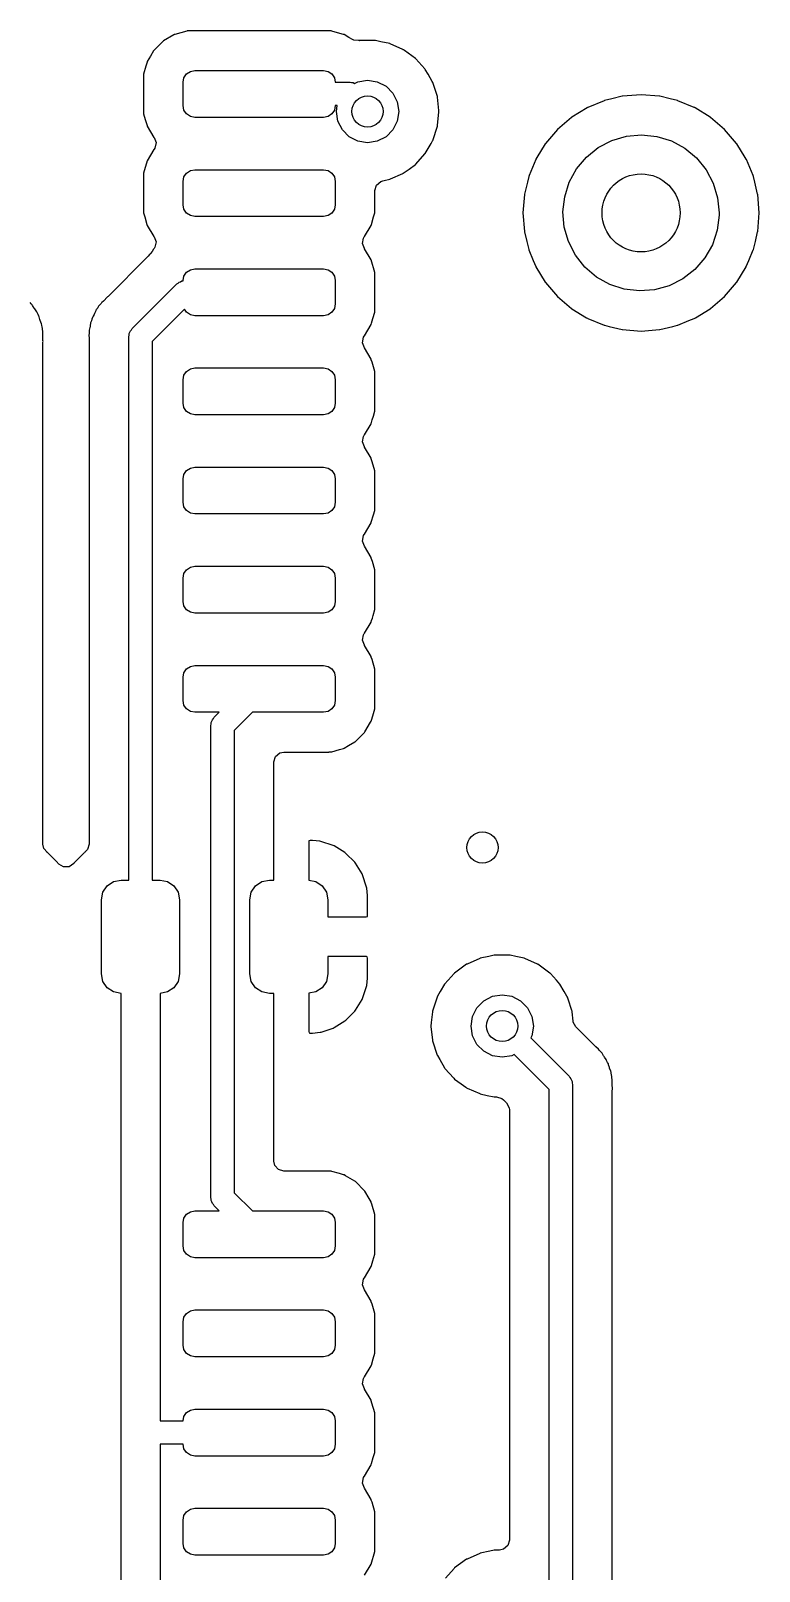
# Model space of a CAD drawing. Extents: x 51 to 243, y -135 to -54.
# Drawn here: x 167.44 to 176.77, y -94.61 to -74.88 of the extents above; entities that cross this region are included whole.
import ezdxf

# ---------------------------------------------------------------- set-up
doc = ezdxf.new("R2010")
doc.units = 0
doc.layers.add('BLACK', color=7, linetype='CONTINUOUS')

msp = doc.modelspace()

# ---------------------------------------------------------------- linework, layer by layer
at = {"layer": 'BLACK', "linetype": 'CONTINUOUS'}
for p, q in [((169.274, -74.9369), (169.144, -75.0135)), ((169.28, -74.9329), (169.274, -74.9369)), ((169.274, -74.9369), (169.274, -74.9369)), ((169.288, -74.9306), (169.28, -74.9329)), ((169.365, -74.9083), (169.288, -74.9306)), ((169.288, -74.9306), (169.288, -74.9306)), ((169.44, -74.8864), (169.365, -74.9083)), ((169.447, -74.8859), (169.44, -74.8864)), ((169.475, -74.8837), (169.447, -74.8859)), ((169.447, -74.8859), (169.447, -74.8859)), ((169.477, -74.8835), (169.475, -74.8837)), ((169.475, -74.8837), (169.475, -74.8837)), ((171.261, -74.8835), (169.477, -74.8835)), ((171.263, -74.8837), (171.261, -74.8835)), ((171.291, -74.8859), (171.263, -74.8837)), ((171.263, -74.8837), (171.263, -74.8837)), ((171.298, -74.8864), (171.291, -74.8859)), ((171.291, -74.8859), (171.291, -74.8859)), ((171.373, -74.9083), (171.298, -74.8864)), ((171.45, -74.9306), (171.373, -74.9083)), ((171.458, -74.9329), (171.45, -74.9306)), ((171.45, -74.9306), (171.45, -74.9306)), ((171.516, -74.9673), (171.458, -74.9329)), ((171.563, -74.9951), (171.516, -74.9673)), ((169.016, -75.142), (168.976, -75.2096)), ((169.02, -75.1352), (169.016, -75.142)), ((169.016, -75.142), (169.016, -75.142)), ((169.137, -75.0175), (169.02, -75.1352)), ((169.144, -75.0135), (169.137, -75.0175)), ((169.144, -75.0135), (169.144, -75.0135)), ((171.582, -75.0045), (171.563, -74.9951)), ((171.649, -75.0095), (171.582, -75.0045)), ((171.649, -75.0101), (171.649, -75.0095)), ((171.652, -75.0098), (171.649, -75.0101)), ((171.653, -75.0099), (171.652, -75.0098)), ((171.655, -75.0095), (171.653, -75.0099)), ((171.662, -75.008), (171.655, -75.0094)), ((171.655, -75.0094), (171.655, -75.0094)), ((171.655, -75.0094), (171.655, -75.0095)), ((171.853, -75.008), (171.662, -75.008)), ((171.859, -75.0094), (171.853, -75.008)), ((171.927, -75.0237), (171.859, -75.0094)), ((171.859, -75.0094), (171.859, -75.0094)), ((172.04, -75.0477), (171.927, -75.0237)), ((172.046, -75.0504), (172.04, -75.0477)), ((172.208, -75.1227), (172.046, -75.0504)), ((172.046, -75.0504), (172.046, -75.0504)), ((172.214, -75.1254), (172.208, -75.1227)), ((172.208, -75.1227), (172.208, -75.1227)), ((172.219, -75.1293), (172.214, -75.1254)), ((172.228, -75.1356), (172.219, -75.1293)), ((172.219, -75.1293), (172.219, -75.1293)), ((172.369, -75.2377), (172.228, -75.1356)), ((168.918, -75.3349), (168.888, -75.4382)), ((168.933, -75.286), (168.918, -75.3349)), ((168.935, -75.2784), (168.933, -75.286)), ((168.933, -75.286), (168.933, -75.286)), ((168.976, -75.2096), (168.935, -75.2784)), ((172.373, -75.2426), (172.369, -75.2377)), ((172.49, -75.3722), (172.373, -75.2426)), ((172.373, -75.2426), (172.373, -75.2426)), ((168.886, -75.473), (168.885, -75.4755)), ((168.885, -75.4755), (168.885, -75.9085)), ((168.888, -75.4446), (168.886, -75.473)), ((168.888, -75.4382), (168.888, -75.4446)), ((168.888, -75.4446), (168.888, -75.4446)), ((169.394, -75.542), (169.405, -75.4846)), ((169.394, -75.842), (169.394, -75.542)), ((169.405, -75.4846), (169.438, -75.4359)), ((169.438, -75.4359), (169.487, -75.4034)), ((169.487, -75.4034), (169.544, -75.392)), ((169.544, -75.392), (171.194, -75.392)), ((171.194, -75.392), (171.251, -75.4034)), ((171.251, -75.4034), (171.3, -75.4359)), ((171.3, -75.4359), (171.333, -75.4846)), ((171.333, -75.4846), (171.344, -75.542)), ((171.344, -75.542), (171.533, -75.542)), ((171.533, -75.542), (171.552, -75.5471)), ((171.552, -75.5471), (171.572, -75.5471)), ((171.572, -75.5471), (171.589, -75.557)), ((171.589, -75.557), (171.591, -75.5577)), ((171.591, -75.5577), (171.634, -75.5361)), ((171.634, -75.5361), (171.757, -75.5165)), ((171.757, -75.5165), (171.881, -75.5361)), ((171.881, -75.5361), (171.993, -75.5929)), ((172.496, -75.3796), (172.49, -75.3722)), ((172.531, -75.4387), (172.496, -75.3796)), ((172.586, -75.5348), (172.531, -75.4387)), ((172.592, -75.545), (172.586, -75.5348)), ((172.651, -75.7266), (172.592, -75.545)), ((171.993, -75.5929), (172.081, -75.6814)), ((172.081, -75.6814), (172.138, -75.7929)), ((172.652, -75.7332), (172.651, -75.7266)), ((172.67, -75.906), (172.652, -75.7332)), ((172.652, -75.7332), (172.652, -75.7332)), ((174.887, -75.7543), (174.792, -75.7769)), ((175.018, -75.7226), (174.887, -75.7543)), ((175.023, -75.7215), (175.018, -75.7226)), ((175.018, -75.7226), (175.018, -75.7226)), ((175.26, -75.7028), (175.023, -75.7215)), ((175.497, -75.7215), (175.26, -75.7028)), ((175.502, -75.7226), (175.497, -75.7215)), ((175.633, -75.7543), (175.502, -75.7226)), ((175.502, -75.7226), (175.502, -75.7226)), ((175.728, -75.7769), (175.633, -75.7543)), ((168.885, -75.9085), (168.886, -75.9109)), ((168.886, -75.9109), (168.886, -75.911)), ((168.886, -75.911), (168.887, -75.9279)), ((168.887, -75.9279), (168.888, -75.9458)), ((168.888, -75.9458), (168.91, -76.0187)), ((169.405, -75.8994), (169.394, -75.842)), ((169.438, -75.9481), (169.405, -75.8994)), ((169.487, -75.9806), (169.438, -75.9481)), ((171.3, -75.9481), (171.251, -75.9806)), ((171.333, -75.8994), (171.3, -75.9481)), ((171.344, -75.842), (171.333, -75.8994)), ((171.369, -75.842), (171.344, -75.842)), ((171.357, -75.9165), (171.369, -75.842)), ((171.377, -76.0401), (171.357, -75.9165)), ((172.138, -75.7929), (172.157, -75.9165)), ((172.157, -75.9165), (172.138, -76.0401)), ((172.652, -76.098), (172.67, -75.9231)), ((172.671, -75.9165), (172.67, -75.906)), ((172.67, -75.9231), (172.671, -75.9165)), ((174.569, -75.8703), (174.375, -75.9892)), ((174.573, -75.8678), (174.569, -75.8703)), ((174.578, -75.8659), (174.573, -75.8678)), ((174.788, -75.7788), (174.578, -75.8659)), ((174.578, -75.8659), (174.578, -75.8659)), ((174.792, -75.7769), (174.788, -75.7788)), ((174.788, -75.7788), (174.788, -75.7788)), ((175.732, -75.7788), (175.728, -75.7769)), ((175.942, -75.8659), (175.732, -75.7788)), ((175.732, -75.7788), (175.732, -75.7788)), ((175.947, -75.8678), (175.942, -75.8659)), ((175.942, -75.8659), (175.942, -75.8659)), ((175.951, -75.8703), (175.947, -75.8678)), ((176.145, -75.9892), (175.951, -75.8703)), ((168.91, -76.0187), (168.932, -76.0966)), ((168.932, -76.0966), (168.935, -76.1056)), ((168.935, -76.1056), (169.02, -76.2488)), ((169.544, -75.992), (169.487, -75.9806)), ((171.194, -75.992), (169.544, -75.992)), ((171.251, -75.9806), (171.194, -75.992)), ((171.434, -76.1516), (171.377, -76.0401)), ((171.522, -76.2401), (171.434, -76.1516)), ((172.081, -76.1516), (171.993, -76.2401)), ((172.138, -76.0401), (172.081, -76.1516)), ((172.592, -76.2881), (172.651, -76.1064)), ((172.651, -76.1064), (172.652, -76.098)), ((174.19, -76.146), (174.036, -76.3266)), ((174.371, -75.9918), (174.19, -76.146)), ((174.375, -75.9892), (174.371, -75.9918)), ((174.375, -75.9892), (174.375, -75.9892)), ((176.149, -75.9918), (176.145, -75.9892)), ((176.145, -75.9892), (176.145, -75.9892)), ((176.33, -76.146), (176.149, -75.9918)), ((176.484, -76.3266), (176.33, -76.146)), ((169.02, -76.2488), (169.022, -76.2515)), ((169.022, -76.2515), (169.048, -76.3159)), ((169.048, -76.3159), (169.034, -76.3855)), ((171.634, -76.2969), (171.522, -76.2401)), ((171.757, -76.3165), (171.634, -76.2969)), ((171.881, -76.2969), (171.757, -76.3165)), ((171.993, -76.2401), (171.881, -76.2969)), ((172.496, -76.4535), (172.57, -76.3266)), ((172.57, -76.3266), (172.589, -76.2938)), ((172.589, -76.2938), (172.592, -76.2881)), ((172.589, -76.2938), (172.589, -76.2938)), ((174.033, -76.3308), (173.925, -76.5068)), ((174.036, -76.3266), (174.033, -76.3308)), ((174.033, -76.3308), (174.033, -76.3308)), ((174.712, -76.3792), (174.885, -76.2888)), ((174.885, -76.2888), (175.073, -76.2337)), ((175.073, -76.2337), (175.267, -76.216)), ((175.267, -76.216), (175.461, -76.2364)), ((175.461, -76.2364), (175.648, -76.2941)), ((175.648, -76.2941), (175.819, -76.387)), ((176.487, -76.3308), (176.484, -76.3266)), ((176.595, -76.5068), (176.487, -76.3308)), ((176.487, -76.3308), (176.487, -76.3308)), ((169.02, -76.4052), (168.935, -76.5484)), ((169.023, -76.4013), (169.02, -76.4052)), ((169.034, -76.3855), (169.023, -76.4013)), ((172.373, -76.5905), (172.492, -76.4584)), ((172.492, -76.4584), (172.496, -76.4535)), ((172.492, -76.4584), (172.492, -76.4584)), ((173.91, -76.5336), (173.826, -76.7361)), ((173.912, -76.529), (173.91, -76.5336)), ((173.91, -76.5336), (173.91, -76.5336)), ((173.925, -76.5068), (173.912, -76.529)), ((174.435, -76.651), (174.56, -76.5015)), ((174.56, -76.5015), (174.712, -76.3792)), ((175.819, -76.387), (175.97, -76.5114)), ((175.97, -76.5114), (176.093, -76.6626)), ((176.608, -76.529), (176.595, -76.5068)), ((176.61, -76.5336), (176.608, -76.529)), ((176.694, -76.7361), (176.61, -76.5336)), ((176.61, -76.5336), (176.61, -76.5336)), ((168.886, -76.743), (168.885, -76.7455)), ((168.888, -76.7146), (168.886, -76.743)), ((168.935, -76.5484), (168.888, -76.7082)), ((168.888, -76.7082), (168.888, -76.7146)), ((168.888, -76.7146), (168.888, -76.7146)), ((169.405, -76.7546), (169.438, -76.7059)), ((169.438, -76.7059), (169.487, -76.6734)), ((169.487, -76.6734), (169.544, -76.662)), ((169.544, -76.662), (171.194, -76.662)), ((171.194, -76.662), (171.251, -76.6734)), ((171.251, -76.6734), (171.3, -76.7059)), ((171.3, -76.7059), (171.333, -76.7546)), ((172.052, -76.7799), (172.208, -76.7103)), ((172.208, -76.7103), (172.214, -76.7076)), ((172.208, -76.7103), (172.208, -76.7103)), ((172.214, -76.7076), (172.239, -76.6895)), ((172.239, -76.6895), (172.288, -76.6537)), ((172.288, -76.6537), (172.369, -76.5954)), ((172.369, -76.5954), (172.373, -76.5905)), ((173.826, -76.7361), (173.821, -76.7484)), ((174.341, -76.8221), (174.435, -76.651)), ((176.093, -76.6626), (176.185, -76.8349)), ((176.699, -76.7484), (176.694, -76.7361)), ((168.885, -76.7455), (168.885, -77.1785)), ((169.394, -76.812), (169.405, -76.7546)), ((169.394, -77.112), (169.394, -76.812)), ((171.333, -76.7546), (171.344, -76.812)), ((171.344, -76.812), (171.344, -77.112)), ((171.852, -76.9271), (171.873, -76.859)), ((171.852, -77.1785), (171.852, -76.9271)), ((171.873, -76.859), (171.926, -76.8125)), ((171.926, -76.8125), (171.952, -76.8039)), ((171.952, -76.8039), (171.97, -76.8001)), ((171.97, -76.8001), (172.04, -76.7853)), ((172.04, -76.7853), (172.052, -76.7799)), ((173.804, -76.8208), (173.767, -76.9738)), ((173.821, -76.7484), (173.804, -76.8208)), ((174.282, -77.0081), (174.341, -76.8221)), ((176.185, -76.8349), (176.241, -77.0218)), ((176.716, -76.8208), (176.699, -76.7484)), ((176.753, -76.9738), (176.716, -76.8208)), ((169.405, -77.1694), (169.394, -77.112)), ((171.344, -77.112), (171.333, -77.1694)), ((173.765, -76.9793), (173.747, -77.216)), ((173.767, -76.9738), (173.765, -76.9793)), ((174.26, -77.202), (174.282, -77.0081)), ((176.241, -77.0218), (176.26, -77.216)), ((176.755, -76.9793), (176.753, -76.9738)), ((176.773, -77.216), (176.755, -76.9793)), ((168.885, -77.1785), (168.886, -77.1809)), ((168.886, -77.1809), (168.886, -77.181)), ((168.886, -77.181), (168.887, -77.2024)), ((168.887, -77.2024), (168.888, -77.2158)), ((168.888, -77.2158), (168.903, -77.2644)), ((168.903, -77.2644), (168.931, -77.3628)), ((169.438, -77.2181), (169.405, -77.1694)), ((169.487, -77.2506), (169.438, -77.2181)), ((169.544, -77.262), (169.487, -77.2506)), ((171.194, -77.262), (169.544, -77.262)), ((171.251, -77.2506), (171.194, -77.262)), ((171.3, -77.2181), (171.251, -77.2506)), ((171.333, -77.1694), (171.3, -77.2181)), ((171.807, -77.3628), (171.835, -77.2644)), ((171.835, -77.2644), (171.85, -77.216)), ((171.85, -77.2158), (171.851, -77.2024)), ((171.85, -77.216), (171.85, -77.2158)), ((171.851, -77.2024), (171.852, -77.181)), ((171.852, -77.1809), (171.852, -77.1785)), ((171.852, -77.181), (171.852, -77.1809)), ((173.747, -77.216), (173.765, -77.4527)), ((174.276, -77.3965), (174.26, -77.202)), ((176.26, -77.2439), (176.235, -77.4375)), ((176.26, -77.216), (176.26, -77.2439)), ((176.755, -77.4527), (176.773, -77.216)), ((168.931, -77.3628), (168.935, -77.3756)), ((168.935, -77.3756), (169.02, -77.5188)), ((169.02, -77.5188), (169.022, -77.5215)), ((169.022, -77.5215), (169.048, -77.5859)), ((171.704, -77.5385), (171.715, -77.5227)), ((171.715, -77.5227), (171.718, -77.5188)), ((171.718, -77.5188), (171.803, -77.3756)), ((171.803, -77.3756), (171.807, -77.3628)), ((173.765, -77.4527), (173.767, -77.4575)), ((173.767, -77.4575), (173.767, -77.4575)), ((173.767, -77.4575), (173.796, -77.5812)), ((174.33, -77.5841), (174.276, -77.3965)), ((176.235, -77.4375), (176.174, -77.6227)), ((176.724, -77.5812), (176.753, -77.4575)), ((176.753, -77.4575), (176.755, -77.4527)), ((176.753, -77.4575), (176.753, -77.4575)), ((168.999, -77.7095), (168.975, -77.7367)), ((169.016, -77.682), (168.999, -77.7095)), ((169.02, -77.6752), (169.016, -77.682)), ((169.016, -77.682), (169.016, -77.682)), ((169.023, -77.6713), (169.02, -77.6752)), ((169.034, -77.6555), (169.023, -77.6713)), ((169.048, -77.5859), (169.034, -77.6555)), ((171.69, -77.6081), (171.704, -77.5385)), ((171.716, -77.6725), (171.69, -77.6081)), ((171.718, -77.6752), (171.716, -77.6725)), ((171.803, -77.8184), (171.718, -77.6752)), ((173.796, -77.5812), (173.821, -77.6836)), ((173.821, -77.6836), (173.823, -77.6882)), ((173.823, -77.6882), (173.823, -77.6882)), ((173.823, -77.6882), (173.879, -77.8244)), ((174.419, -77.7577), (174.33, -77.5841)), ((176.174, -77.6227), (176.077, -77.7924)), ((176.641, -77.8244), (176.697, -77.6882)), ((176.697, -77.6882), (176.699, -77.6836)), ((176.697, -77.6882), (176.697, -77.6882)), ((176.699, -77.6836), (176.724, -77.5812)), ((168.926, -77.7925), (168.441, -78.2773)), ((168.934, -77.7838), (168.926, -77.7925)), ((168.947, -77.768), (168.934, -77.7838)), ((168.964, -77.7482), (168.947, -77.768)), ((168.97, -77.7435), (168.964, -77.7482)), ((168.976, -77.7381), (168.97, -77.7435)), ((168.975, -77.7367), (168.976, -77.7381)), ((171.85, -77.9782), (171.803, -77.8184)), ((173.879, -77.8244), (173.912, -77.903)), ((173.912, -77.903), (173.914, -77.9072)), ((173.914, -77.9072), (174.033, -78.1012)), ((174.541, -77.9107), (174.419, -77.7577)), ((174.689, -78.0371), (174.541, -77.9107)), ((176.077, -77.7924), (175.95, -77.9402)), ((176.487, -78.1012), (176.606, -77.9072)), ((176.606, -77.9072), (176.608, -77.903)), ((176.608, -77.903), (176.641, -77.8244)), ((168.743, -78.6949), (169.312, -78.1259)), ((169.312, -78.1259), (169.329, -78.1161)), ((169.329, -78.1161), (169.343, -78.1021)), ((169.343, -78.1021), (169.362, -78.097)), ((169.362, -78.097), (169.379, -78.0871)), ((169.379, -78.0871), (169.394, -78.0871)), ((169.394, -78.082), (169.405, -78.0246)), ((169.394, -78.0871), (169.394, -78.082)), ((169.405, -78.0246), (169.438, -77.9759)), ((169.438, -77.9759), (169.487, -77.9434)), ((169.487, -77.9434), (169.544, -77.932)), ((169.544, -77.932), (171.194, -77.932)), ((171.194, -77.932), (171.251, -77.9434)), ((171.251, -77.9434), (171.3, -77.9759)), ((171.3, -77.9759), (171.333, -78.0246)), ((171.333, -78.0246), (171.344, -78.082)), ((171.344, -78.082), (171.344, -78.382)), ((171.85, -77.9846), (171.85, -77.9782)), ((171.852, -78.0106), (171.85, -77.9846)), ((171.85, -77.9846), (171.85, -77.9846)), ((171.852, -78.0155), (171.852, -78.0106)), ((171.852, -78.4485), (171.852, -78.0155)), ((174.033, -78.1012), (174.033, -78.1012)), ((174.033, -78.1012), (174.036, -78.1054)), ((174.036, -78.1054), (174.19, -78.286)), ((174.86, -78.1324), (174.689, -78.0371)), ((175.796, -78.0603), (175.622, -78.1483)), ((175.95, -77.9402), (175.796, -78.0603)), ((176.33, -78.286), (176.484, -78.1054)), ((176.484, -78.1054), (176.487, -78.1012)), ((176.487, -78.1012), (176.487, -78.1012)), ((168.42, -78.2954), (168.377, -78.3413)), ((168.426, -78.2896), (168.42, -78.2954)), ((168.42, -78.2954), (168.42, -78.2954)), ((168.433, -78.2853), (168.426, -78.2896)), ((168.441, -78.2773), (168.433, -78.2853)), ((168.433, -78.2853), (168.433, -78.2853)), ((174.19, -78.286), (174.371, -78.4402)), ((175.045, -78.1927), (174.86, -78.1324)), ((175.239, -78.2158), (175.045, -78.1927)), ((175.434, -78.2008), (175.239, -78.2158)), ((175.622, -78.1483), (175.434, -78.2008)), ((176.149, -78.4402), (176.33, -78.286)), ((167.448, -78.379), (167.435, -78.364)), ((167.463, -78.3942), (167.448, -78.379)), ((167.467, -78.401), (167.463, -78.3942)), ((167.487, -78.434), (167.467, -78.401)), ((167.467, -78.401), (167.467, -78.401)), ((167.493, -78.4439), (167.487, -78.434)), ((167.521, -78.4812), (167.493, -78.4439)), ((167.529, -78.5012), (167.521, -78.4812)), ((167.537, -78.5189), (167.529, -78.5012)), ((167.548, -78.5374), (167.537, -78.5189)), ((168.254, -78.5162), (168.242, -78.5378)), ((168.259, -78.5055), (168.254, -78.5162)), ((168.275, -78.4704), (168.259, -78.5055)), ((168.278, -78.4631), (168.275, -78.4704)), ((168.275, -78.4704), (168.275, -78.4704)), ((168.286, -78.4527), (168.278, -78.4631)), ((168.291, -78.4462), (168.286, -78.4527)), ((168.302, -78.4297), (168.291, -78.4462)), ((168.308, -78.4178), (168.302, -78.4297)), ((168.312, -78.4109), (168.308, -78.4178)), ((168.308, -78.4178), (168.308, -78.4178)), ((168.344, -78.3772), (168.312, -78.4109)), ((168.351, -78.3682), (168.344, -78.3772)), ((168.354, -78.3647), (168.351, -78.3682)), ((168.375, -78.3441), (168.354, -78.3647)), ((168.377, -78.3413), (168.375, -78.3441)), ((169.412, -78.4498), (168.999, -78.8631)), ((169.438, -78.4881), (169.412, -78.4498)), ((169.487, -78.5206), (169.438, -78.4881)), ((169.544, -78.532), (169.487, -78.5206)), ((171.251, -78.5206), (171.194, -78.532)), ((171.3, -78.4881), (171.251, -78.5206)), ((171.333, -78.4394), (171.3, -78.4881)), ((171.344, -78.382), (171.333, -78.4394)), ((171.826, -78.567), (171.85, -78.4858)), ((171.85, -78.4764), (171.852, -78.451)), ((171.85, -78.4858), (171.85, -78.4764)), ((171.852, -78.4509), (171.852, -78.4485)), ((171.852, -78.451), (171.852, -78.4509)), ((174.371, -78.4402), (174.375, -78.4428)), ((174.375, -78.4428), (174.375, -78.4428)), ((174.375, -78.4428), (174.563, -78.5582)), ((175.957, -78.5582), (176.145, -78.4428)), ((176.145, -78.4428), (176.149, -78.4402)), ((176.145, -78.4428), (176.145, -78.4428)), ((167.55, -78.545), (167.548, -78.5374)), ((167.561, -78.5817), (167.55, -78.545)), ((167.55, -78.545), (167.55, -78.545)), ((167.565, -78.593), (167.561, -78.5817)), ((167.574, -78.6159), (167.565, -78.593)), ((167.582, -78.6359), (167.574, -78.6159)), ((167.584, -78.653), (167.582, -78.6359)), ((167.585, -78.6572), (167.584, -78.653)), ((167.589, -78.6766), (167.585, -78.6572)), ((167.595, -78.6972), (167.589, -78.6766)), ((167.595, -78.7051), (167.595, -78.6972)), ((167.595, -78.7094), (167.595, -78.7051)), ((167.595, -78.7051), (167.595, -78.7051)), ((167.596, -78.7293), (167.595, -78.7094)), ((168.2, -78.6822), (168.19, -78.7178)), ((168.19, -78.7178), (168.19, -78.7393)), ((168.202, -78.6731), (168.2, -78.6822)), ((168.204, -78.6614), (168.202, -78.6731)), ((168.21, -78.6237), (168.204, -78.6614)), ((168.212, -78.6158), (168.21, -78.6237)), ((168.22, -78.5961), (168.212, -78.6158)), ((168.227, -78.5774), (168.22, -78.5961)), ((168.232, -78.5567), (168.227, -78.5774)), ((168.242, -78.5378), (168.232, -78.5567)), ((168.719, -78.726), (168.733, -78.712)), ((168.733, -78.712), (168.743, -78.6949)), ((171.194, -78.532), (169.544, -78.532)), ((171.718, -78.7888), (171.803, -78.6456)), ((171.803, -78.6456), (171.808, -78.6286)), ((171.808, -78.6286), (171.826, -78.567)), ((174.563, -78.5582), (174.573, -78.5642)), ((174.573, -78.5642), (174.578, -78.5661)), ((174.578, -78.5661), (174.578, -78.5661)), ((174.578, -78.5661), (174.788, -78.6532)), ((174.788, -78.6532), (174.792, -78.6551)), ((174.792, -78.6551), (174.853, -78.6695)), ((174.853, -78.6695), (175.018, -78.7094)), ((175.018, -78.7094), (175.018, -78.7094)), ((175.018, -78.7094), (175.023, -78.7105)), ((175.023, -78.7105), (175.26, -78.7292)), ((175.26, -78.7292), (175.497, -78.7105)), ((175.497, -78.7105), (175.502, -78.7094)), ((175.502, -78.7094), (175.667, -78.6695)), ((175.502, -78.7094), (175.502, -78.7094)), ((175.667, -78.6695), (175.728, -78.6551)), ((175.728, -78.6551), (175.732, -78.6532)), ((175.732, -78.6532), (175.873, -78.5949)), ((175.873, -78.5949), (175.942, -78.5661)), ((175.942, -78.5661), (175.947, -78.5642)), ((175.942, -78.5661), (175.942, -78.5661)), ((175.947, -78.5642), (175.957, -78.5582)), ((167.596, -78.7433), (167.596, -78.7293)), ((167.597, -78.7552), (167.596, -78.7433)), ((167.597, -78.7596), (167.597, -78.7552)), ((167.597, -78.7886), (167.597, -78.7596)), ((167.598, -78.7926), (167.597, -78.7886)), ((167.597, -78.8831), (167.598, -78.8712)), ((167.597, -85.3024), (167.597, -78.8831)), ((167.599, -78.8486), (167.598, -78.7926)), ((167.598, -78.8712), (167.6, -78.8635)), ((167.6, -78.8635), (167.599, -78.8486)), ((168.189, -78.759), (168.186, -78.7802)), ((168.186, -78.7802), (168.19, -78.8215)), ((168.19, -78.7393), (168.189, -78.759)), ((168.19, -78.8215), (168.19, -78.8261)), ((168.19, -78.8261), (168.19, -78.838)), ((168.19, -78.838), (168.19, -85.3026)), ((168.699, -78.801), (168.704, -78.7819)), ((168.699, -85.762), (168.699, -78.801)), ((168.704, -78.7622), (168.714, -78.7451)), ((168.704, -78.7819), (168.704, -78.7622)), ((168.714, -78.7451), (168.719, -78.726)), ((168.999, -78.8631), (168.999, -85.762)), ((171.69, -78.8781), (171.704, -78.8085)), ((171.716, -78.9425), (171.69, -78.8781)), ((171.704, -78.8085), (171.715, -78.7927)), ((171.715, -78.7927), (171.718, -78.7888)), ((171.718, -78.9452), (171.716, -78.9425)), ((171.803, -79.0884), (171.718, -78.9452)), ((171.805, -79.096), (171.803, -79.0884)), ((171.814, -79.1269), (171.805, -79.096)), ((171.805, -79.096), (171.805, -79.096)), ((169.394, -79.352), (169.405, -79.2946)), ((169.405, -79.2946), (169.438, -79.2459)), ((169.438, -79.2459), (169.487, -79.2134)), ((169.487, -79.2134), (169.544, -79.202)), ((169.544, -79.202), (171.194, -79.202)), ((171.194, -79.202), (171.251, -79.2134)), ((171.251, -79.2134), (171.3, -79.2459)), ((171.3, -79.2459), (171.333, -79.2946)), ((171.333, -79.2946), (171.344, -79.352)), ((171.85, -79.2482), (171.814, -79.1269)), ((171.85, -79.2546), (171.85, -79.2482)), ((171.852, -79.2819), (171.85, -79.2546)), ((171.85, -79.2546), (171.85, -79.2546)), ((171.852, -79.2855), (171.852, -79.2819)), ((171.852, -79.7185), (171.852, -79.2855)), ((169.394, -79.652), (169.394, -79.352)), ((171.344, -79.352), (171.344, -79.652)), ((169.405, -79.7094), (169.394, -79.652)), ((171.344, -79.652), (171.333, -79.7094)), ((169.438, -79.7581), (169.405, -79.7094)), ((169.487, -79.7906), (169.438, -79.7581)), ((169.544, -79.802), (169.487, -79.7906)), ((171.194, -79.802), (169.544, -79.802)), ((171.251, -79.7906), (171.194, -79.802)), ((171.3, -79.7581), (171.251, -79.7906)), ((171.333, -79.7094), (171.3, -79.7581)), ((171.803, -79.9156), (171.817, -79.8681)), ((171.817, -79.8681), (171.831, -79.8181)), ((171.831, -79.8181), (171.85, -79.7558)), ((171.85, -79.7487), (171.852, -79.721)), ((171.85, -79.7558), (171.85, -79.7487)), ((171.852, -79.721), (171.852, -79.7185)), ((171.852, -79.721), (171.852, -79.721)), ((171.69, -80.1481), (171.704, -80.0785)), ((171.704, -80.0785), (171.715, -80.0627)), ((171.715, -80.0627), (171.718, -80.0588)), ((171.718, -80.0588), (171.803, -79.9156)), ((171.716, -80.2125), (171.69, -80.1481)), ((171.718, -80.2152), (171.716, -80.2125)), ((171.803, -80.3584), (171.718, -80.2152)), ((169.438, -80.5159), (169.487, -80.4834)), ((169.487, -80.4834), (169.544, -80.472)), ((169.544, -80.472), (171.194, -80.472)), ((171.194, -80.472), (171.251, -80.4834)), ((171.251, -80.4834), (171.3, -80.5159)), ((171.805, -80.366), (171.803, -80.3584)), ((171.816, -80.4035), (171.805, -80.366)), ((171.805, -80.366), (171.805, -80.366)), ((171.85, -80.5182), (171.816, -80.4035)), ((169.394, -80.622), (169.405, -80.5646)), ((169.394, -80.922), (169.394, -80.622)), ((169.405, -80.5646), (169.438, -80.5159)), ((171.3, -80.5159), (171.333, -80.5646)), ((171.333, -80.5646), (171.344, -80.622)), ((171.344, -80.622), (171.344, -80.922)), ((171.85, -80.5246), (171.85, -80.5182)), ((171.852, -80.5519), (171.85, -80.5246)), ((171.85, -80.5246), (171.85, -80.5246)), ((171.852, -80.5555), (171.852, -80.5519)), ((171.852, -80.9885), (171.852, -80.5555)), ((169.405, -80.9794), (169.394, -80.922)), ((169.438, -81.0281), (169.405, -80.9794)), ((169.487, -81.0606), (169.438, -81.0281)), ((169.544, -81.072), (169.487, -81.0606)), ((171.194, -81.072), (169.544, -81.072)), ((171.251, -81.0606), (171.194, -81.072)), ((171.3, -81.0281), (171.251, -81.0606)), ((171.333, -80.9794), (171.3, -81.0281)), ((171.344, -80.922), (171.333, -80.9794)), ((171.805, -81.1778), (171.833, -81.0838)), ((171.833, -81.0838), (171.85, -81.0258)), ((171.85, -81.0258), (171.852, -80.9991)), ((171.852, -80.9909), (171.852, -80.9885)), ((171.852, -80.991), (171.852, -80.9909)), ((171.852, -80.9991), (171.852, -80.991)), ((171.718, -81.3288), (171.803, -81.1856)), ((171.803, -81.1856), (171.805, -81.1778)), ((171.69, -81.4181), (171.704, -81.3485)), ((171.716, -81.4825), (171.69, -81.4181)), ((171.704, -81.3485), (171.715, -81.3327)), ((171.715, -81.3327), (171.718, -81.3288)), ((171.718, -81.4852), (171.716, -81.4825)), ((171.803, -81.6284), (171.718, -81.4852)), ((171.805, -81.636), (171.803, -81.6284)), ((171.819, -81.6821), (171.805, -81.636)), ((171.805, -81.636), (171.805, -81.636)), ((169.394, -81.892), (169.405, -81.8346)), ((169.405, -81.8346), (169.438, -81.7859)), ((169.438, -81.7859), (169.487, -81.7534)), ((169.487, -81.7534), (169.544, -81.742)), ((169.544, -81.742), (171.194, -81.742)), ((171.194, -81.742), (171.251, -81.7534)), ((171.251, -81.7534), (171.3, -81.7859)), ((171.3, -81.7859), (171.333, -81.8346)), ((171.333, -81.8346), (171.344, -81.892)), ((171.85, -81.7882), (171.819, -81.6821)), ((171.85, -81.7946), (171.85, -81.7882)), ((171.852, -81.823), (171.85, -81.7946)), ((171.85, -81.7946), (171.85, -81.7946)), ((171.852, -81.8255), (171.852, -81.823)), ((171.852, -82.2585), (171.852, -81.8255)), ((169.394, -82.192), (169.394, -81.892)), ((171.344, -81.892), (171.344, -82.192)), ((169.405, -82.2494), (169.394, -82.192)), ((169.438, -82.2981), (169.405, -82.2494)), ((171.333, -82.2494), (171.3, -82.2981)), ((171.344, -82.192), (171.333, -82.2494)), ((171.851, -82.2814), (171.852, -82.261)), ((171.852, -82.2609), (171.852, -82.2585)), ((171.852, -82.261), (171.852, -82.2609)), ((169.487, -82.3306), (169.438, -82.2981)), ((169.544, -82.342), (169.487, -82.3306)), ((171.194, -82.342), (169.544, -82.342)), ((171.251, -82.3306), (171.194, -82.342)), ((171.3, -82.2981), (171.251, -82.3306)), ((171.718, -82.5988), (171.803, -82.4556)), ((171.803, -82.4556), (171.808, -82.4381)), ((171.808, -82.4381), (171.818, -82.4049)), ((171.818, -82.4049), (171.828, -82.3702)), ((171.828, -82.3702), (171.85, -82.2958)), ((171.85, -82.2958), (171.851, -82.2814)), ((171.69, -82.6881), (171.704, -82.6185)), ((171.704, -82.6185), (171.715, -82.6027)), ((171.715, -82.6027), (171.718, -82.5988)), ((171.716, -82.7525), (171.69, -82.6881)), ((171.718, -82.7552), (171.716, -82.7525)), ((171.803, -82.8984), (171.718, -82.7552)), ((169.405, -83.1046), (169.438, -83.0559)), ((169.438, -83.0559), (169.487, -83.0234)), ((169.487, -83.0234), (169.544, -83.012)), ((169.544, -83.012), (171.194, -83.012)), ((171.194, -83.012), (171.251, -83.0234)), ((171.251, -83.0234), (171.3, -83.0559)), ((171.3, -83.0559), (171.333, -83.1046)), ((171.805, -82.906), (171.803, -82.8984)), ((171.814, -82.9362), (171.805, -82.906)), ((171.805, -82.906), (171.805, -82.906)), ((171.85, -83.0582), (171.814, -82.9362)), ((171.85, -83.0646), (171.85, -83.0582)), ((169.394, -83.162), (169.405, -83.1046)), ((169.394, -83.462), (169.394, -83.162)), ((171.333, -83.1046), (171.344, -83.162)), ((171.344, -83.162), (171.344, -83.462)), ((171.852, -83.0881), (171.85, -83.0646)), ((171.85, -83.0646), (171.85, -83.0646)), ((171.852, -83.0955), (171.852, -83.0881)), ((171.852, -83.5285), (171.852, -83.0955)), ((169.405, -83.5194), (169.394, -83.462)), ((169.438, -83.5681), (169.405, -83.5194)), ((169.487, -83.6006), (169.438, -83.5681)), ((169.544, -83.612), (169.487, -83.6006)), ((169.857, -83.612), (169.544, -83.612)), ((169.793, -83.6755), (169.857, -83.612)), ((170.281, -83.612), (170.049, -83.8437)), ((171.194, -83.612), (170.281, -83.612)), ((171.251, -83.6006), (171.194, -83.612)), ((171.3, -83.5681), (171.251, -83.6006)), ((171.333, -83.5194), (171.3, -83.5681)), ((171.344, -83.462), (171.333, -83.5194)), ((171.823, -83.6561), (171.85, -83.5658)), ((171.85, -83.5582), (171.852, -83.531)), ((171.85, -83.5658), (171.85, -83.5582)), ((171.852, -83.5309), (171.852, -83.5285)), ((171.852, -83.531), (171.852, -83.5309)), ((169.749, -83.7815), (169.755, -83.7624)), ((169.749, -89.8275), (169.749, -83.7815)), ((169.755, -83.7427), (169.764, -83.7256)), ((169.755, -83.7624), (169.755, -83.7427)), ((169.764, -83.7256), (169.77, -83.7065)), ((169.77, -83.7065), (169.784, -83.6926)), ((169.784, -83.6926), (169.793, -83.6755)), ((170.049, -83.8437), (170.049, -89.7653)), ((171.722, -83.862), (171.795, -83.7401)), ((171.795, -83.7401), (171.803, -83.7256)), ((171.803, -83.7256), (171.807, -83.7118)), ((171.807, -83.7118), (171.823, -83.6561)), ((171.458, -84.0711), (171.512, -84.039)), ((171.512, -84.039), (171.594, -83.9905)), ((171.594, -83.9905), (171.601, -83.9865)), ((171.594, -83.9905), (171.594, -83.9905)), ((171.601, -83.9865), (171.718, -83.8688)), ((171.718, -83.8688), (171.722, -83.862)), ((171.722, -83.862), (171.722, -83.862)), ((170.558, -84.2465), (170.578, -84.1784)), ((170.578, -84.1784), (170.632, -84.1319)), ((170.632, -84.1319), (170.684, -84.1205)), ((170.684, -84.1205), (171.261, -84.1205)), ((171.261, -84.1205), (171.263, -84.1203)), ((171.263, -84.1203), (171.291, -84.1181)), ((171.263, -84.1203), (171.263, -84.1203)), ((171.291, -84.1181), (171.298, -84.1176)), ((171.291, -84.1181), (171.291, -84.1181)), ((171.298, -84.1176), (171.398, -84.0885)), ((171.398, -84.0885), (171.45, -84.0734)), ((171.45, -84.0734), (171.458, -84.0711)), ((171.45, -84.0734), (171.45, -84.0734)), ((170.558, -85.762), (170.558, -84.2465)), ((167.61, -85.3569), (167.597, -85.3024)), ((167.651, -85.403), (167.61, -85.3569)), ((167.65, -85.4043), (167.651, -85.403)), ((167.656, -85.4089), (167.65, -85.4043)), ((167.662, -85.4127), (167.656, -85.4089)), ((167.787, -85.5377), (167.662, -85.4127)), ((168.125, -85.4135), (168, -85.5387)), ((168.131, -85.4097), (168.125, -85.4135)), ((168.137, -85.4051), (168.131, -85.4097)), ((168.17, -85.3707), (168.136, -85.4045)), ((168.136, -85.4045), (168.137, -85.4051)), ((168.19, -85.3026), (168.17, -85.3707)), ((171.005, -85.2599), (171.003, -85.2675)), ((171.003, -85.2675), (171.003, -85.7628)), ((171.006, -85.2585), (171.005, -85.2599)), ((171.021, -85.254), (171.006, -85.2585)), ((171.046, -85.254), (171.021, -85.254)), ((171.053, -85.2543), (171.046, -85.254)), ((171.147, -85.264), (171.053, -85.2543)), ((171.16, -85.2669), (171.147, -85.264)), ((171.315, -85.318), (171.16, -85.2669)), ((171.328, -85.3242), (171.315, -85.318)), ((171.466, -85.4092), (171.328, -85.3242)), ((171.477, -85.4183), (171.466, -85.4092)), ((171.592, -85.5328), (171.477, -85.4183)), ((167.791, -85.5439), (167.787, -85.5377)), ((167.795, -85.5488), (167.791, -85.5439)), ((167.803, -85.5573), (167.795, -85.5488)), ((167.864, -85.593), (167.803, -85.5573)), ((167.935, -85.5897), (167.864, -85.593)), ((167.993, -85.5487), (167.935, -85.5897)), ((167.996, -85.5449), (167.993, -85.5487)), ((168, -85.5387), (167.996, -85.5449)), ((171.601, -85.5442), (171.592, -85.5328)), ((171.686, -85.682), (171.601, -85.5442)), ((168.422, -85.8352), (168.503, -85.781)), ((168.503, -85.781), (168.599, -85.762)), ((168.599, -85.762), (168.699, -85.762)), ((168.999, -85.762), (169.099, -85.762)), ((169.099, -85.762), (169.195, -85.781)), ((169.195, -85.781), (169.276, -85.8352)), ((170.322, -85.8352), (170.403, -85.781)), ((170.403, -85.781), (170.499, -85.762)), ((170.499, -85.762), (170.558, -85.762)), ((171.003, -85.7628), (171.095, -85.781)), ((171.095, -85.781), (171.176, -85.8352)), ((171.692, -85.6952), (171.686, -85.682)), ((171.744, -85.8494), (171.692, -85.6952)), ((168.349, -86.012), (168.368, -85.9163)), ((168.349, -86.962), (168.349, -86.012)), ((168.368, -85.9163), (168.422, -85.8352)), ((169.276, -85.8352), (169.33, -85.9163)), ((169.33, -85.9163), (169.349, -86.012)), ((169.349, -86.012), (169.349, -86.962)), ((170.249, -86.012), (170.268, -85.9163)), ((170.249, -86.962), (170.249, -86.012)), ((170.268, -85.9163), (170.322, -85.8352)), ((171.176, -85.8352), (171.23, -85.9163)), ((171.23, -85.9163), (171.249, -86.012)), ((171.249, -86.012), (171.249, -86.233)), ((171.747, -85.8628), (171.744, -85.8494)), ((171.757, -85.9584), (171.747, -85.8628)), ((171.757, -85.9649), (171.757, -85.9584)), ((171.757, -86.2195), (171.757, -85.9649)), ((171.249, -86.233), (171.739, -86.233)), ((171.739, -86.233), (171.754, -86.2285)), ((171.754, -86.2285), (171.755, -86.2271)), ((171.755, -86.2271), (171.757, -86.2195)), ((171.743, -86.741), (171.249, -86.741)), ((171.249, -86.741), (171.249, -86.962)), ((171.751, -86.7427), (171.743, -86.741)), ((171.753, -86.7439), (171.751, -86.7427)), ((171.757, -86.7591), (171.753, -86.7439)), ((171.757, -87.0091), (171.757, -86.7591)), ((173.194, -86.7639), (173.031, -86.8362)), ((173.2, -86.7612), (173.194, -86.7639)), ((173.194, -86.7639), (173.194, -86.7639)), ((173.31, -86.7377), (173.2, -86.7612)), ((173.38, -86.7229), (173.31, -86.7377)), ((173.387, -86.7215), (173.38, -86.7229)), ((173.38, -86.7229), (173.38, -86.7229)), ((173.577, -86.7215), (173.387, -86.7215)), ((173.584, -86.7229), (173.577, -86.7215)), ((173.654, -86.7377), (173.584, -86.7229)), ((173.584, -86.7229), (173.584, -86.7229)), ((173.764, -86.7612), (173.654, -86.7377)), ((173.77, -86.7639), (173.764, -86.7612)), ((173.933, -86.8362), (173.77, -86.7639)), ((173.77, -86.7639), (173.77, -86.7639)), ((168.368, -87.0577), (168.349, -86.962)), ((169.349, -86.962), (169.33, -87.0577)), ((170.268, -87.0577), (170.249, -86.962)), ((171.249, -86.962), (171.23, -87.0577)), ((172.866, -86.956), (172.788, -87.0427)), ((172.871, -86.9511), (172.866, -86.956)), ((172.866, -86.956), (172.866, -86.956)), ((173.025, -86.8389), (172.871, -86.9511)), ((173.031, -86.8362), (173.025, -86.8389)), ((173.031, -86.8362), (173.031, -86.8362)), ((173.939, -86.8389), (173.933, -86.8362)), ((173.933, -86.8362), (173.933, -86.8362)), ((174.093, -86.9511), (173.939, -86.8389)), ((174.098, -86.956), (174.093, -86.9511)), ((174.176, -87.0427), (174.098, -86.956)), ((174.098, -86.956), (174.098, -86.956)), ((168.422, -87.1388), (168.368, -87.0577)), ((168.503, -87.193), (168.422, -87.1388)), ((168.599, -87.212), (168.503, -87.193)), ((169.195, -87.193), (169.099, -87.212)), ((169.276, -87.1388), (169.195, -87.193)), ((169.33, -87.0577), (169.276, -87.1388)), ((170.322, -87.1388), (170.268, -87.0577)), ((170.403, -87.193), (170.322, -87.1388)), ((170.499, -87.212), (170.403, -87.193)), ((171.095, -87.193), (171.003, -87.2112)), ((171.176, -87.1388), (171.095, -87.193)), ((171.23, -87.0577), (171.176, -87.1388)), ((171.693, -87.2776), (171.744, -87.1233)), ((171.744, -87.1233), (171.747, -87.1099)), ((171.747, -87.1099), (171.757, -87.0156)), ((171.757, -87.0156), (171.757, -87.0091)), ((172.688, -87.1885), (172.653, -87.249)), ((172.743, -87.0931), (172.688, -87.1885)), ((172.788, -87.0427), (172.743, -87.0931)), ((174.221, -87.0931), (174.176, -87.0427)), ((174.276, -87.1885), (174.221, -87.0931)), ((174.311, -87.249), (174.276, -87.1885)), ((168.599, -100.367), (168.599, -87.212)), ((169.099, -87.212), (169.099, -92.6869)), ((170.558, -87.212), (170.499, -87.212)), ((170.558, -89.3625), (170.558, -87.212)), ((171.003, -87.2112), (171.003, -87.7019)), ((171.602, -87.4288), (171.687, -87.2908)), ((171.687, -87.2908), (171.693, -87.2776)), ((172.647, -87.2584), (172.588, -87.4401)), ((172.653, -87.249), (172.647, -87.2584)), ((173.102, -87.5064), (173.158, -87.3949)), ((173.158, -87.3949), (173.247, -87.3064)), ((173.247, -87.3064), (173.358, -87.2496)), ((173.358, -87.2496), (173.482, -87.23)), ((173.482, -87.23), (173.606, -87.2496)), ((173.606, -87.2496), (173.717, -87.3064)), ((173.717, -87.3064), (173.806, -87.3949)), ((173.806, -87.3949), (173.862, -87.5064)), ((174.317, -87.2584), (174.311, -87.249)), ((174.325, -87.2859), (174.317, -87.2584)), ((174.373, -87.4311), (174.325, -87.2859)), ((171.329, -87.6492), (171.467, -87.5639)), ((171.467, -87.5639), (171.478, -87.5549)), ((171.478, -87.5549), (171.593, -87.4402)), ((171.593, -87.4402), (171.602, -87.4288)), ((172.573, -87.5848), (172.568, -87.63)), ((172.588, -87.4466), (172.573, -87.5848)), ((172.588, -87.4401), (172.588, -87.4466)), ((172.588, -87.4466), (172.588, -87.4466)), ((173.082, -87.63), (173.102, -87.5064)), ((173.862, -87.5064), (173.882, -87.63)), ((174.376, -87.4401), (174.373, -87.4311)), ((174.376, -87.4466), (174.376, -87.4401)), ((174.389, -87.5658), (174.376, -87.4466)), ((174.376, -87.4466), (174.376, -87.4466)), ((174.391, -87.5794), (174.389, -87.5658)), ((174.425, -87.6417), (174.391, -87.5794)), ((171.003, -87.7019), (171.007, -87.7171)), ((171.007, -87.7171), (171.009, -87.7183)), ((171.009, -87.7183), (171.017, -87.72)), ((171.017, -87.72), (171.046, -87.72)), ((171.046, -87.72), (171.053, -87.7197)), ((171.053, -87.7197), (171.148, -87.7097)), ((171.148, -87.7097), (171.162, -87.7069)), ((171.162, -87.7069), (171.316, -87.6554)), ((171.316, -87.6554), (171.329, -87.6492)), ((172.568, -87.63), (172.569, -87.6366)), ((172.569, -87.6366), (172.588, -87.8118)), ((173.102, -87.7536), (173.082, -87.63)), ((173.158, -87.8651), (173.102, -87.7536)), ((173.862, -87.7536), (173.847, -87.7832)), ((173.847, -87.7832), (174.338, -88.2734)), ((173.882, -87.63), (173.862, -87.7536)), ((174.671, -87.8877), (174.425, -87.6417)), ((172.588, -87.8118), (172.588, -87.8199)), ((172.588, -87.8199), (172.647, -88.0016)), ((173.247, -87.9536), (173.158, -87.8651)), ((173.358, -88.0104), (173.247, -87.9536)), ((174.68, -87.8957), (174.671, -87.8877)), ((174.715, -87.9251), (174.68, -87.8957)), ((174.728, -87.9425), (174.715, -87.9251)), ((174.741, -87.9575), (174.728, -87.9425)), ((174.756, -87.9727), (174.741, -87.9575)), ((174.76, -87.9795), (174.756, -87.9727)), ((174.779, -88.0125), (174.76, -87.9795)), ((174.76, -87.9795), (174.76, -87.9795)), ((172.647, -88.0016), (172.651, -88.0073)), ((172.651, -88.0073), (172.651, -88.0073)), ((172.651, -88.0073), (172.681, -88.0601)), ((172.681, -88.0601), (172.743, -88.1669)), ((172.743, -88.1669), (172.747, -88.1719)), ((172.747, -88.1719), (172.747, -88.1719)), ((172.747, -88.1719), (172.862, -88.2987)), ((173.482, -88.03), (173.358, -88.0104)), ((173.606, -88.0104), (173.482, -88.03)), ((173.635, -87.9953), (173.606, -88.0104)), ((174.082, -88.4416), (173.635, -87.9953)), ((174.786, -88.0224), (174.779, -88.0125)), ((174.791, -88.0298), (174.786, -88.0224)), ((174.813, -88.0597), (174.791, -88.0298)), ((174.817, -88.0699), (174.813, -88.0597)), ((174.821, -88.0797), (174.817, -88.0699)), ((174.83, -88.0974), (174.821, -88.0797)), ((174.841, -88.1159), (174.83, -88.0974)), ((174.844, -88.1277), (174.841, -88.1159)), ((174.854, -88.1603), (174.844, -88.1277)), ((174.857, -88.1715), (174.854, -88.1603)), ((174.871, -88.2071), (174.857, -88.1715)), ((172.862, -88.2987), (172.871, -88.3089)), ((172.871, -88.3089), (172.957, -88.3714)), ((172.957, -88.3714), (173.014, -88.4132)), ((174.338, -88.2734), (174.347, -88.2905)), ((174.347, -88.2905), (174.361, -88.3045)), ((174.361, -88.3045), (174.367, -88.3236)), ((174.367, -88.3236), (174.376, -88.3407)), ((174.376, -88.3407), (174.376, -88.3604)), ((174.376, -88.3604), (174.382, -88.3795)), ((174.382, -88.3795), (174.382, -104.859)), ((174.874, -88.2144), (174.871, -88.2071)), ((174.871, -88.2071), (174.871, -88.2071)), ((174.875, -88.2223), (174.874, -88.2144)), ((174.877, -88.2357), (174.875, -88.2223)), ((174.875, -88.2223), (174.875, -88.2223)), ((174.881, -88.2551), (174.877, -88.2357)), ((174.887, -88.2757), (174.881, -88.2551)), ((174.887, -88.2836), (174.887, -88.2757)), ((174.889, -88.3218), (174.887, -88.2836)), ((174.889, -88.3337), (174.889, -88.3218)), ((174.89, -88.3381), (174.889, -88.3337)), ((174.89, -88.3672), (174.89, -88.3381)), ((174.89, -88.3711), (174.89, -88.3672)), ((174.892, -88.442), (174.89, -88.3711)), ((173.014, -88.4132), (173.025, -88.4211)), ((173.025, -88.4211), (173.031, -88.4238)), ((173.031, -88.4238), (173.031, -88.4238)), ((173.031, -88.4238), (173.194, -88.4961)), ((173.194, -88.4961), (173.2, -88.4988)), ((173.2, -88.4988), (173.29, -88.518)), ((173.29, -88.518), (173.38, -88.5371)), ((173.38, -88.5371), (173.38, -88.5371)), ((173.38, -88.5371), (173.387, -88.5385)), ((173.387, -88.5385), (173.407, -88.5385)), ((173.407, -88.5385), (173.475, -88.5585)), ((173.475, -88.5585), (173.496, -88.5754)), ((173.496, -88.5754), (173.536, -88.6154)), ((174.082, -104.797), (174.082, -88.4416)), ((174.89, -88.4616), (174.891, -88.4497)), ((174.89, -97.1492), (174.89, -88.4616)), ((174.891, -88.4497), (174.892, -88.442)), ((174.891, -88.4497), (174.891, -88.4497)), ((173.536, -88.6154), (173.57, -88.6777)), ((173.57, -88.6777), (173.573, -88.7044)), ((173.573, -88.7044), (173.573, -94.2155)), ((170.569, -89.4148), (170.558, -89.3625)), ((170.616, -89.4685), (170.569, -89.4148)), ((170.684, -89.4885), (170.616, -89.4685)), ((171.261, -89.4885), (170.684, -89.4885)), ((171.263, -89.4887), (171.261, -89.4885)), ((171.291, -89.4909), (171.263, -89.4887)), ((171.263, -89.4887), (171.263, -89.4887)), ((171.298, -89.4914), (171.291, -89.4909)), ((171.291, -89.4909), (171.291, -89.4909)), ((171.398, -89.5205), (171.298, -89.4914)), ((171.45, -89.5356), (171.398, -89.5205)), ((171.458, -89.5379), (171.45, -89.5356)), ((171.45, -89.5356), (171.45, -89.5356)), ((171.476, -89.549), (171.458, -89.5379)), ((171.594, -89.6185), (171.476, -89.549)), ((170.049, -89.7653), (170.281, -89.997)), ((171.601, -89.6225), (171.594, -89.6185)), ((171.594, -89.6185), (171.594, -89.6185)), ((171.718, -89.7402), (171.601, -89.6225)), ((171.722, -89.747), (171.718, -89.7402)), ((171.777, -89.8389), (171.722, -89.747)), ((171.722, -89.747), (171.722, -89.747)), ((169.755, -89.8466), (169.749, -89.8275)), ((169.755, -89.8663), (169.755, -89.8466)), ((169.764, -89.8834), (169.755, -89.8663)), ((169.77, -89.9025), (169.764, -89.8834)), ((169.784, -89.9164), (169.77, -89.9025)), ((169.793, -89.9335), (169.784, -89.9164)), ((169.857, -89.997), (169.793, -89.9335)), ((171.803, -89.8834), (171.777, -89.8389)), ((171.805, -89.891), (171.803, -89.8834)), ((171.812, -89.9131), (171.805, -89.891)), ((171.805, -89.891), (171.805, -89.891)), ((171.85, -90.0432), (171.812, -89.9131)), ((169.394, -90.147), (169.405, -90.0896)), ((169.394, -90.447), (169.394, -90.147)), ((169.405, -90.0896), (169.438, -90.0409)), ((169.438, -90.0409), (169.487, -90.0084)), ((169.487, -90.0084), (169.544, -89.997)), ((169.544, -89.997), (169.857, -89.997)), ((170.281, -89.997), (171.194, -89.997)), ((171.194, -89.997), (171.251, -90.0084)), ((171.251, -90.0084), (171.3, -90.0409)), ((171.3, -90.0409), (171.333, -90.0896)), ((171.333, -90.0896), (171.344, -90.147)), ((171.344, -90.147), (171.344, -90.447)), ((171.85, -90.0496), (171.85, -90.0432)), ((171.851, -90.0659), (171.85, -90.0496)), ((171.85, -90.0496), (171.85, -90.0496)), ((171.852, -90.0805), (171.851, -90.0659)), ((171.852, -90.5135), (171.852, -90.0805)), ((169.405, -90.5044), (169.394, -90.447)), ((169.438, -90.5531), (169.405, -90.5044)), ((169.487, -90.5856), (169.438, -90.5531)), ((171.3, -90.5531), (171.251, -90.5856)), ((171.333, -90.5044), (171.3, -90.5531)), ((171.344, -90.447), (171.333, -90.5044)), ((171.824, -90.6375), (171.85, -90.5508)), ((171.85, -90.541), (171.852, -90.516)), ((171.85, -90.5508), (171.85, -90.541)), ((171.852, -90.5159), (171.852, -90.5135)), ((171.852, -90.516), (171.852, -90.5159)), ((169.544, -90.597), (169.487, -90.5856)), ((171.194, -90.597), (169.544, -90.597)), ((171.251, -90.5856), (171.194, -90.597)), ((171.718, -90.8538), (171.803, -90.7106)), ((171.803, -90.7106), (171.808, -90.6951)), ((171.808, -90.6951), (171.824, -90.6375)), ((171.69, -90.9431), (171.704, -90.8735)), ((171.716, -91.0075), (171.69, -90.9431)), ((171.704, -90.8735), (171.715, -90.8577)), ((171.715, -90.8577), (171.718, -90.8538)), ((171.718, -91.0102), (171.716, -91.0075)), ((171.803, -91.1534), (171.718, -91.0102)), ((169.405, -91.3596), (169.438, -91.3109)), ((169.438, -91.3109), (169.487, -91.2784)), ((169.487, -91.2784), (169.544, -91.267)), ((169.544, -91.267), (171.194, -91.267)), ((171.194, -91.267), (171.251, -91.2784)), ((171.251, -91.2784), (171.3, -91.3109)), ((171.3, -91.3109), (171.333, -91.3596)), ((171.805, -91.161), (171.803, -91.1534)), ((171.814, -91.1919), (171.805, -91.161)), ((171.805, -91.161), (171.805, -91.161)), ((171.85, -91.3132), (171.814, -91.1919)), ((171.85, -91.3196), (171.85, -91.3132)), ((171.851, -91.3336), (171.85, -91.3196)), ((171.85, -91.3196), (171.85, -91.3196)), ((171.852, -91.3505), (171.851, -91.3336)), ((169.394, -91.417), (169.405, -91.3596)), ((169.394, -91.717), (169.394, -91.417)), ((171.333, -91.3596), (171.344, -91.417)), ((171.344, -91.417), (171.344, -91.717)), ((171.852, -91.7835), (171.852, -91.3505)), ((169.405, -91.7744), (169.394, -91.717)), ((171.344, -91.717), (171.333, -91.7744)), ((169.438, -91.8231), (169.405, -91.7744)), ((169.487, -91.8556), (169.438, -91.8231)), ((169.544, -91.867), (169.487, -91.8556)), ((171.194, -91.867), (169.544, -91.867)), ((171.251, -91.8556), (171.194, -91.867)), ((171.3, -91.8231), (171.251, -91.8556)), ((171.333, -91.7744), (171.3, -91.8231)), ((171.806, -91.9721), (171.828, -91.8934)), ((171.828, -91.8934), (171.85, -91.8208)), ((171.85, -91.8131), (171.852, -91.786)), ((171.85, -91.8208), (171.85, -91.8131)), ((171.852, -91.7859), (171.852, -91.7835)), ((171.852, -91.786), (171.852, -91.7859)), ((171.704, -92.1435), (171.715, -92.1277)), ((171.715, -92.1277), (171.718, -92.1238)), ((171.718, -92.1238), (171.803, -91.9806)), ((171.803, -91.9806), (171.806, -91.9721)), ((171.69, -92.2131), (171.704, -92.1435)), ((171.716, -92.2775), (171.69, -92.2131)), ((171.718, -92.2802), (171.716, -92.2775)), ((171.803, -92.4234), (171.718, -92.2802)), ((171.805, -92.431), (171.803, -92.4234)), ((171.813, -92.4584), (171.805, -92.431)), ((171.805, -92.431), (171.805, -92.431)), ((171.85, -92.5832), (171.813, -92.4584)), ((169.099, -92.6869), (169.099, -92.687)), ((169.099, -92.687), (169.394, -92.687)), ((169.394, -92.687), (169.405, -92.6296)), ((169.405, -92.6296), (169.438, -92.5809)), ((169.438, -92.5809), (169.487, -92.5484)), ((169.487, -92.5484), (169.544, -92.537)), ((169.544, -92.537), (171.194, -92.537)), ((171.194, -92.537), (171.251, -92.5484)), ((171.251, -92.5484), (171.3, -92.5809)), ((171.3, -92.5809), (171.333, -92.6296)), ((171.333, -92.6296), (171.344, -92.687)), ((171.344, -92.687), (171.344, -92.987)), ((171.85, -92.5896), (171.85, -92.5832)), ((171.852, -92.6099), (171.85, -92.5896)), ((171.85, -92.5896), (171.85, -92.5896)), ((171.852, -92.6205), (171.852, -92.6099)), ((171.852, -93.0535), (171.852, -92.6205)), ((169.394, -92.987), (169.099, -92.987)), ((169.099, -92.987), (169.099, -100.367)), ((169.405, -93.0444), (169.394, -92.987)), ((169.438, -93.0931), (169.405, -93.0444)), ((169.487, -93.1256), (169.438, -93.0931)), ((171.3, -93.0931), (171.251, -93.1256)), ((171.333, -93.0444), (171.3, -93.0931)), ((171.344, -92.987), (171.333, -93.0444)), ((171.83, -93.1582), (171.85, -93.0908)), ((171.85, -93.0831), (171.852, -93.056)), ((171.85, -93.0908), (171.85, -93.0831)), ((171.852, -93.0559), (171.852, -93.0535)), ((171.852, -93.056), (171.852, -93.0559)), ((169.544, -93.137), (169.487, -93.1256)), ((171.194, -93.137), (169.544, -93.137)), ((171.251, -93.1256), (171.194, -93.137)), ((171.718, -93.3938), (171.803, -93.2506)), ((171.803, -93.2506), (171.808, -93.2345)), ((171.808, -93.2345), (171.83, -93.1582)), ((171.69, -93.4831), (171.704, -93.4135)), ((171.716, -93.5475), (171.69, -93.4831)), ((171.704, -93.4135), (171.715, -93.3977)), ((171.715, -93.3977), (171.718, -93.3938)), ((171.718, -93.5502), (171.716, -93.5475)), ((171.803, -93.6934), (171.718, -93.5502)), ((171.805, -93.701), (171.803, -93.6934)), ((171.814, -93.7301), (171.805, -93.701)), ((171.805, -93.701), (171.805, -93.701)), ((169.394, -93.957), (169.405, -93.8996)), ((169.405, -93.8996), (169.438, -93.8509)), ((169.438, -93.8509), (169.487, -93.8184)), ((169.487, -93.8184), (169.544, -93.807)), ((169.544, -93.807), (171.194, -93.807)), ((171.194, -93.807), (171.251, -93.8184)), ((171.251, -93.8184), (171.3, -93.8509)), ((171.3, -93.8509), (171.333, -93.8996)), ((171.333, -93.8996), (171.344, -93.957)), ((171.85, -93.8532), (171.814, -93.7301)), ((171.85, -93.8596), (171.85, -93.8532)), ((171.852, -93.888), (171.85, -93.8596)), ((171.85, -93.8596), (171.85, -93.8596)), ((171.852, -93.8905), (171.852, -93.888)), ((171.852, -94.3235), (171.852, -93.8905)), ((169.394, -94.257), (169.394, -93.957)), ((171.344, -93.957), (171.344, -94.257)), ((169.405, -94.3144), (169.394, -94.257)), ((171.344, -94.257), (171.333, -94.3144)), ((173.553, -94.2836), (173.499, -94.3301)), ((173.573, -94.2155), (173.553, -94.2836)), ((169.438, -94.3631), (169.405, -94.3144)), ((169.487, -94.3956), (169.438, -94.3631)), ((169.544, -94.407), (169.487, -94.3956)), ((171.194, -94.407), (169.544, -94.407)), ((171.251, -94.3956), (171.194, -94.407)), ((171.3, -94.3631), (171.251, -94.3956)), ((171.333, -94.3144), (171.3, -94.3631)), ((171.803, -94.5206), (171.85, -94.3608)), ((171.85, -94.352), (171.852, -94.326)), ((171.85, -94.3608), (171.85, -94.352)), ((171.852, -94.3259), (171.852, -94.3235)), ((171.852, -94.326), (171.852, -94.3259)), ((173.025, -94.4589), (172.871, -94.5711)), ((173.031, -94.4562), (173.025, -94.4589)), ((173.194, -94.3839), (173.031, -94.4562)), ((173.031, -94.4562), (173.031, -94.4562)), ((173.2, -94.3812), (173.194, -94.3839)), ((173.194, -94.3839), (173.194, -94.3839)), ((173.323, -94.355), (173.2, -94.3812)), ((173.38, -94.3429), (173.323, -94.355)), ((173.387, -94.3415), (173.38, -94.3429)), ((173.38, -94.3429), (173.38, -94.3429)), ((173.447, -94.3415), (173.387, -94.3415)), ((173.499, -94.3301), (173.447, -94.3415)), ((171.718, -94.6638), (171.803, -94.5206)), ((172.866, -94.576), (172.753, -94.7019)), ((172.871, -94.5711), (172.866, -94.576)), ((172.866, -94.576), (172.866, -94.576))]:
    msp.add_line(p, q, dxfattribs=at)
at = {"layer": 'BLACK'}
for centre, radius in [((171.757, -75.9165), 0.2), ((175.26, -77.216), 0.5), ((173.228, -85.344), 0.2), ((173.482, -87.63), 0.2)]:
    msp.add_circle(centre, radius, dxfattribs=at)

doc.saveas('drawing.dxf')
